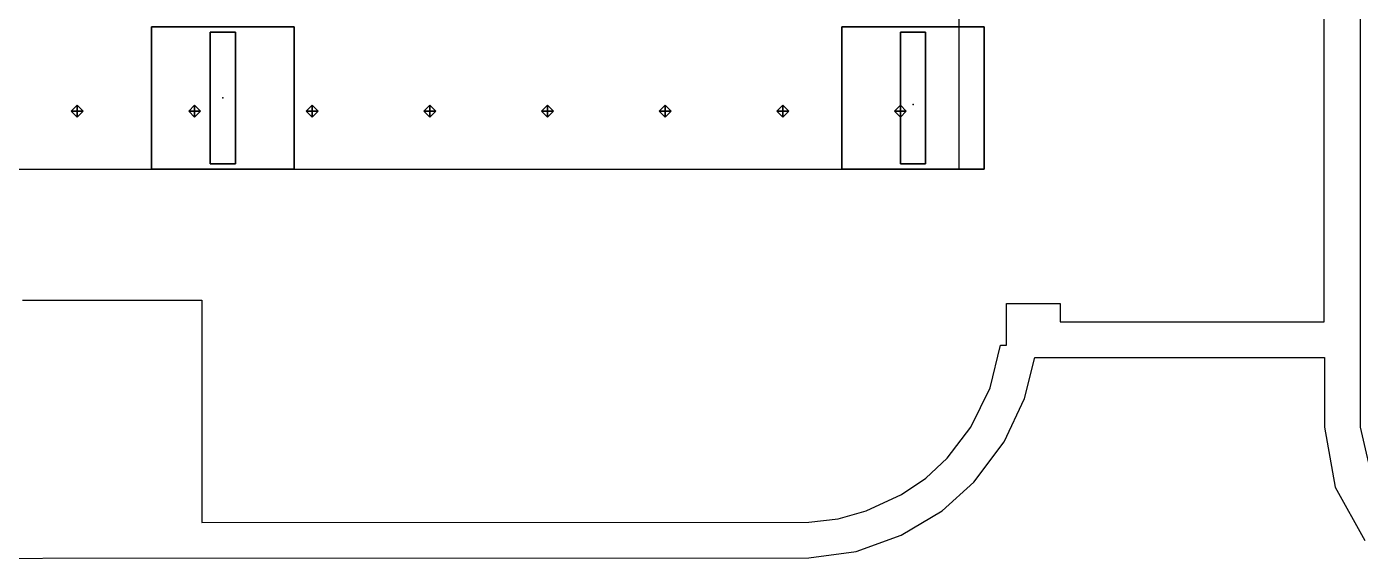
# Model space of a CAD drawing. Header units: inches. Extents: x -2 to 23.6, y -0.2 to 13.5.
# Drawn here: x 3.14 to 8.73, y 0 to 2.23 of the extents above; entities that cross this region are included whole.
import ezdxf

# ---------------------------------------------------------------- set-up
doc = ezdxf.new("R2010")
doc.units = ezdxf.units.IN
doc.header["$MEASUREMENT"] = 0
for name, color, linetype, true_color in [('DLX_CALC', 3, 'Continuous', 0x00ff00), ('DLX_CONT', 7, 'Continuous', 0x969696), ('DLX_LUM', 7, 'Continuous', 0xffd400)]:
    doc.layers.add(name, color=color, linetype=linetype, true_color=true_color)
doc.layers.add('PUNTO LUMINARIA', color=7, linetype='Continuous')

msp = doc.modelspace()

# ---------------------------------------------------------------- linework, layer by layer
at = {"layer": 'DLX_CALC'}
for points in [[(7.05, 1.6309, 0), (7.05, 5.0309, 0)], [(-0.3402, 1.6309, 0), (7.05, 1.6309, 0)]]:
    msp.add_polyline3d(points, dxfattribs=at)
at = {"layer": 'DLX_CONT'}
for points in [[(8.5796, 0.9913, 0), (8.5799, 3.5317, 0)], [(8.7299, 3.5317, 0), (8.7299, 0.55, 0)], [(3.1265, 1.0824, 0), (3.8779, 1.0824, 0)], [(3.8779, 1.0824, 0), (3.8779, 0.15, 0)], [(7.2487, 0.8933, 0), (7.2487, 1.0678, 0)], [(7.2487, 1.0678, 0), (7.4727, 1.0678, 0)], [(7.4727, 1.0678, 0), (7.4727, 0.9915, 0)], [(7.4727, 0.9915, 0), (8.5796, 0.9913, 0)], [(7.1794, 0.7138, 0), (7.2232, 0.8933, 0)], [(7.2232, 0.8933, 0), (7.2487, 0.8933, 0)], [(7.3236, 0.6703, 0), (7.3672, 0.8419, 0)], [(7.3672, 0.8419, 0), (8.5799, 0.8422, 0)], [(8.5799, 0.8422, 0), (8.5799, 0.55, 0)], [(7.0995, 0.5495, 0), (7.1794, 0.7138, 0)], [(7.238, 0.4883, 0), (7.3236, 0.6703, 0)], [(6.9999, 0.42, 0), (7.0995, 0.5495, 0)], [(8.5799, 0.55, 0), (8.6246, 0.2976, 0)], [(8.7299, 0.55, 0), (8.7893, 0.2897, 0)], [(7.112, 0.3188, 0), (7.238, 0.4883, 0)], [(6.9106, 0.336, 0), (6.9999, 0.42, 0)], [(6.8089, 0.2674, 0), (6.9106, 0.336, 0)], [(6.9787, 0.1991, 0), (7.112, 0.3188, 0)], [(8.6246, 0.2976, 0), (8.7501, 0.0742, 0)], [(6.6607, 0.1988, 0), (6.8089, 0.2674, 0)], [(6.5426, 0.1657, 0), (6.6607, 0.1988, 0)], [(6.8068, 0.0966, 0), (6.9787, 0.1991, 0)], [(3.8779, 0.15, 0), (6.4208, 0.152, 0)], [(6.4208, 0.152, 0), (6.5426, 0.1657, 0)], [(6.6183, 0.0288, 0), (6.8068, 0.0966, 0)], [(0, 0, 0), (6.42, 0.0016, 0)], [(6.42, 0.0016, 0), (6.6183, 0.0288, 0)]]:
    msp.add_polyline3d(points, dxfattribs=at)
at = {"layer": 'DLX_LUM'}
for points in [[(3.6672, 2.2279, 0), (3.6672, 1.6309, 0)], [(3.6672, 1.6309, 0), (3.6672, 2.2279, 0)], [(3.6672, 2.2279, 0), (3.6672, 2.2279, 0)], [(4.2642, 2.2279, 0), (3.6672, 2.2279, 0)], [(3.6672, 2.2279, 0), (3.6672, 2.2279, 0)], [(3.6672, 2.2279, 0), (4.2642, 2.2279, 0)], [(3.6672, 2.2279, 0), (4.2642, 2.2279, 0)], [(3.6672, 1.6309, 0), (3.6672, 2.2279, 0)], [(4.2642, 2.2279, 0), (3.6672, 2.2279, 0)], [(3.6672, 2.2279, 0), (3.6672, 1.6309, 0)], [(3.9132, 2.2054, 0), (3.9132, 1.6534, 0)], [(4.0182, 2.2054, 0), (3.9132, 2.2054, 0)], [(3.9132, 1.6534, 0), (3.9132, 2.2054, 0)], [(3.9132, 2.2054, 0), (4.0182, 2.2054, 0)], [(4.0182, 1.6534, 0), (4.0182, 2.2054, 0)], [(4.0182, 2.2054, 0), (4.0182, 1.6534, 0)], [(4.2642, 1.6309, 0), (4.2642, 2.2279, 0)], [(4.2642, 2.2279, 0), (4.2642, 2.2279, 0)], [(4.2642, 2.2279, 0), (4.2642, 1.6309, 0)], [(4.2642, 2.2279, 0), (4.2642, 2.2279, 0)], [(4.2642, 2.2279, 0), (4.2642, 1.6309, 0)], [(4.2642, 1.6309, 0), (4.2642, 2.2279, 0)], [(6.5585, 2.2279, 0), (6.5585, 1.6309, 0)], [(6.5585, 1.6309, 0), (6.5585, 2.2279, 0)], [(6.5585, 2.2279, 0), (6.5585, 2.2279, 0)], [(7.1555, 2.2279, 0), (6.5585, 2.2279, 0)], [(6.5585, 2.2279, 0), (6.5585, 2.2279, 0)], [(6.5585, 2.2279, 0), (7.1555, 2.2279, 0)], [(6.5585, 2.2279, 0), (7.1555, 2.2279, 0)], [(6.5585, 1.6309, 0), (6.5585, 2.2279, 0)], [(7.1555, 2.2279, 0), (6.5585, 2.2279, 0)], [(6.5585, 2.2279, 0), (6.5585, 1.6309, 0)], [(6.8045, 2.2054, 0), (6.8045, 1.6534, 0)], [(6.9095, 2.2054, 0), (6.8045, 2.2054, 0)], [(6.8045, 1.6534, 0), (6.8045, 2.2054, 0)], [(6.8045, 2.2054, 0), (6.9095, 2.2054, 0)], [(6.9095, 1.6534, 0), (6.9095, 2.2054, 0)], [(6.9095, 2.2054, 0), (6.9095, 1.6534, 0)], [(7.1555, 1.6309, 0), (7.1555, 2.2279, 0)], [(7.1555, 2.2279, 0), (7.1555, 2.2279, 0)], [(7.1555, 2.2279, 0), (7.1555, 1.6309, 0)], [(7.1555, 2.2279, 0), (7.1555, 2.2279, 0)], [(7.1555, 2.2279, 0), (7.1555, 1.6309, 0)], [(7.1555, 1.6309, 0), (7.1555, 2.2279, 0)], [(3.6672, 1.6309, 0), (3.6672, 1.6309, 0)], [(3.6672, 1.6309, 0), (4.2642, 1.6309, 0)], [(4.2642, 1.6309, 0), (3.6672, 1.6309, 0)], [(3.6672, 1.6309, 0), (3.6672, 1.6309, 0)], [(4.2642, 1.6309, 0), (3.6672, 1.6309, 0)], [(3.6672, 1.6309, 0), (4.2642, 1.6309, 0)], [(3.9132, 1.6534, 0), (4.0182, 1.6534, 0)], [(4.0182, 1.6534, 0), (3.9132, 1.6534, 0)], [(4.2642, 1.6309, 0), (4.2642, 1.6309, 0)], [(4.2642, 1.6309, 0), (4.2642, 1.6309, 0)], [(6.5585, 1.6309, 0), (6.5585, 1.6309, 0)], [(6.5585, 1.6309, 0), (7.1555, 1.6309, 0)], [(7.1555, 1.6309, 0), (6.5585, 1.6309, 0)], [(6.5585, 1.6309, 0), (6.5585, 1.6309, 0)], [(7.1555, 1.6309, 0), (6.5585, 1.6309, 0)], [(6.5585, 1.6309, 0), (7.1555, 1.6309, 0)], [(6.8045, 1.6534, 0), (6.9095, 1.6534, 0)], [(6.9095, 1.6534, 0), (6.8045, 1.6534, 0)], [(7.1555, 1.6309, 0), (7.1555, 1.6309, 0)], [(7.1555, 1.6309, 0), (7.1555, 1.6309, 0)]]:
    msp.add_polyline3d(points, dxfattribs=at)
at = {"layer": 'PUNTO LUMINARIA'}
for p in [(3.9657, 1.9294), (6.857, 1.9022)]:
    msp.add_point(p, dxfattribs=at)

# ---------------------------------------------------------------- meshes
at = {"layer": 'DLX_CALC'}
mesh = msp.add_polyface(dxfattribs=at)
corners = [(3.3549, 1.8488), (3.3799, 1.8738), (3.3549, 1.8738), (3.3799, 1.8738), (3.3549, 1.8988), (3.3549, 1.8738), (3.3549, 1.8988), (3.3299, 1.8738), (3.3549, 1.8738), (3.3299, 1.8738), (3.3549, 1.8488), (3.3549, 1.8738), (3.3799, 1.8738), (3.3549, 1.8488), (3.3549, 1.8738), (3.3549, 1.8988), (3.3799, 1.8738), (3.3549, 1.8738), (3.3299, 1.8738), (3.3549, 1.8988), (3.3549, 1.8738), (3.3549, 1.8488), (3.3299, 1.8738), (3.3549, 1.8738)]
mesh.append_faces([[corners[k] for k in face] for face in [(0, 1, 2), (3, 4, 5), (6, 7, 8), (9, 10, 11), (12, 13, 14), (15, 16, 17), (18, 19, 20), (21, 22, 23)]])
mesh = msp.add_polyface(dxfattribs=at)
corners = [(3.8476, 1.8488), (3.8726, 1.8738), (3.8476, 1.8738), (3.8726, 1.8738), (3.8476, 1.8988), (3.8476, 1.8738), (3.8476, 1.8988), (3.8226, 1.8738), (3.8476, 1.8738), (3.8226, 1.8738), (3.8476, 1.8488), (3.8476, 1.8738), (3.8726, 1.8738), (3.8476, 1.8488), (3.8476, 1.8738), (3.8476, 1.8988), (3.8726, 1.8738), (3.8476, 1.8738), (3.8226, 1.8738), (3.8476, 1.8988), (3.8476, 1.8738), (3.8476, 1.8488), (3.8226, 1.8738), (3.8476, 1.8738)]
mesh.append_faces([[corners[k] for k in face] for face in [(0, 1, 2), (3, 4, 5), (6, 7, 8), (9, 10, 11), (12, 13, 14), (15, 16, 17), (18, 19, 20), (21, 22, 23)]])
mesh = msp.add_polyface(dxfattribs=at)
corners = [(4.3402, 1.8488), (4.3652, 1.8738), (4.3402, 1.8738), (4.3652, 1.8738), (4.3402, 1.8988), (4.3402, 1.8738), (4.3402, 1.8988), (4.3152, 1.8738), (4.3402, 1.8738), (4.3152, 1.8738), (4.3402, 1.8488), (4.3402, 1.8738), (4.3652, 1.8738), (4.3402, 1.8488), (4.3402, 1.8738), (4.3402, 1.8988), (4.3652, 1.8738), (4.3402, 1.8738), (4.3152, 1.8738), (4.3402, 1.8988), (4.3402, 1.8738), (4.3402, 1.8488), (4.3152, 1.8738), (4.3402, 1.8738)]
mesh.append_faces([[corners[k] for k in face] for face in [(0, 1, 2), (3, 4, 5), (6, 7, 8), (9, 10, 11), (12, 13, 14), (15, 16, 17), (18, 19, 20), (21, 22, 23)]])
mesh = msp.add_polyface(dxfattribs=at)
corners = [(4.8329, 1.8488), (4.8579, 1.8738), (4.8329, 1.8738), (4.8579, 1.8738), (4.8329, 1.8988), (4.8329, 1.8738), (4.8329, 1.8988), (4.8079, 1.8738), (4.8329, 1.8738), (4.8079, 1.8738), (4.8329, 1.8488), (4.8329, 1.8738), (4.8579, 1.8738), (4.8329, 1.8488), (4.8329, 1.8738), (4.8329, 1.8988), (4.8579, 1.8738), (4.8329, 1.8738), (4.8079, 1.8738), (4.8329, 1.8988), (4.8329, 1.8738), (4.8329, 1.8488), (4.8079, 1.8738), (4.8329, 1.8738)]
mesh.append_faces([[corners[k] for k in face] for face in [(0, 1, 2), (3, 4, 5), (6, 7, 8), (9, 10, 11), (12, 13, 14), (15, 16, 17), (18, 19, 20), (21, 22, 23)]])
mesh = msp.add_polyface(dxfattribs=at)
corners = [(5.3256, 1.8488), (5.3506, 1.8738), (5.3256, 1.8738), (5.3506, 1.8738), (5.3256, 1.8988), (5.3256, 1.8738), (5.3256, 1.8988), (5.3006, 1.8738), (5.3256, 1.8738), (5.3006, 1.8738), (5.3256, 1.8488), (5.3256, 1.8738), (5.3506, 1.8738), (5.3256, 1.8488), (5.3256, 1.8738), (5.3256, 1.8988), (5.3506, 1.8738), (5.3256, 1.8738), (5.3006, 1.8738), (5.3256, 1.8988), (5.3256, 1.8738), (5.3256, 1.8488), (5.3006, 1.8738), (5.3256, 1.8738)]
mesh.append_faces([[corners[k] for k in face] for face in [(0, 1, 2), (3, 4, 5), (6, 7, 8), (9, 10, 11), (12, 13, 14), (15, 16, 17), (18, 19, 20), (21, 22, 23)]])
mesh = msp.add_polyface(dxfattribs=at)
corners = [(5.8183, 1.8488), (5.8433, 1.8738), (5.8183, 1.8738), (5.8433, 1.8738), (5.8183, 1.8988), (5.8183, 1.8738), (5.8183, 1.8988), (5.7933, 1.8738), (5.8183, 1.8738), (5.7933, 1.8738), (5.8183, 1.8488), (5.8183, 1.8738), (5.8433, 1.8738), (5.8183, 1.8488), (5.8183, 1.8738), (5.8183, 1.8988), (5.8433, 1.8738), (5.8183, 1.8738), (5.7933, 1.8738), (5.8183, 1.8988), (5.8183, 1.8738), (5.8183, 1.8488), (5.7933, 1.8738), (5.8183, 1.8738)]
mesh.append_faces([[corners[k] for k in face] for face in [(0, 1, 2), (3, 4, 5), (6, 7, 8), (9, 10, 11), (12, 13, 14), (15, 16, 17), (18, 19, 20), (21, 22, 23)]])
mesh = msp.add_polyface(dxfattribs=at)
corners = [(6.311, 1.8488), (6.336, 1.8738), (6.311, 1.8738), (6.336, 1.8738), (6.311, 1.8988), (6.311, 1.8738), (6.311, 1.8988), (6.286, 1.8738), (6.311, 1.8738), (6.286, 1.8738), (6.311, 1.8488), (6.311, 1.8738), (6.336, 1.8738), (6.311, 1.8488), (6.311, 1.8738), (6.311, 1.8988), (6.336, 1.8738), (6.311, 1.8738), (6.286, 1.8738), (6.311, 1.8988), (6.311, 1.8738), (6.311, 1.8488), (6.286, 1.8738), (6.311, 1.8738)]
mesh.append_faces([[corners[k] for k in face] for face in [(0, 1, 2), (3, 4, 5), (6, 7, 8), (9, 10, 11), (12, 13, 14), (15, 16, 17), (18, 19, 20), (21, 22, 23)]])
mesh = msp.add_polyface(dxfattribs=at)
corners = [(6.8037, 1.8488), (6.8287, 1.8738), (6.8037, 1.8738), (6.8287, 1.8738), (6.8037, 1.8988), (6.8037, 1.8738), (6.8037, 1.8988), (6.7787, 1.8738), (6.8037, 1.8738), (6.7787, 1.8738), (6.8037, 1.8488), (6.8037, 1.8738), (6.8287, 1.8738), (6.8037, 1.8488), (6.8037, 1.8738), (6.8037, 1.8988), (6.8287, 1.8738), (6.8037, 1.8738), (6.7787, 1.8738), (6.8037, 1.8988), (6.8037, 1.8738), (6.8037, 1.8488), (6.7787, 1.8738), (6.8037, 1.8738)]
mesh.append_faces([[corners[k] for k in face] for face in [(0, 1, 2), (3, 4, 5), (6, 7, 8), (9, 10, 11), (12, 13, 14), (15, 16, 17), (18, 19, 20), (21, 22, 23)]])

doc.saveas('drawing.dxf')
